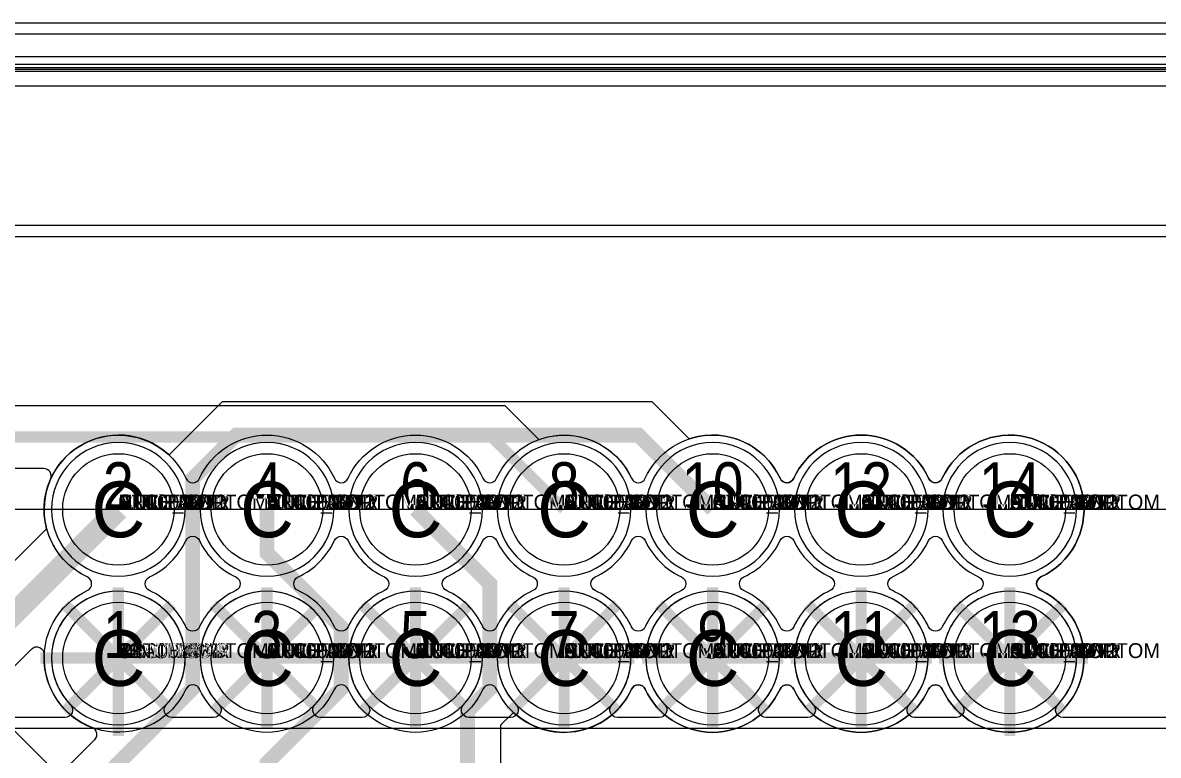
# Model space of a CAD drawing. Extents: x 0 to 323, y 0 to 320.
# Drawn here: x 93.51 to 108.8, y 108.34 to 118.2 of the extents above; entities that cross this region are included whole.
import ezdxf
from ezdxf.enums import TextEntityAlignment as Align

# ---------------------------------------------------------------- set-up
doc = ezdxf.new("R2010")
doc.units = 0
doc.header["$MEASUREMENT"] = 0
doc.layers.get('0').update_dxf_attribs({"linetype": 'CONTINUOUS'})
for name, color, linetype in [('BOARD_GEOMETRY_OUTLINE', 1, 'CONTINUOUS'), ('CDN_FIGURES', 7, 'CONTINUOUS'), ('ETCH_BOTTOM', 7, 'CONTINUOUS'), ('ETCH_GND', 3, 'CONTINUOUS'), ('ETCH_INT1', 4, 'CONTINUOUS'), ('ETCH_INT2', 5, 'CONTINUOUS'), ('ETCH_PWR', 6, 'CONTINUOUS'), ('ETCH_TOP', 2, 'CONTINUOUS'), ('MANUFACTURING_NCLEGEND-1-6', 8, 'CONTINUOUS'), ('PACKAGE_GEOMETRY_ASSEMBLY_TOP', 11, 'CONTINUOUS'), ('PACKAGE_GEOMETRY_PIN_NUMBER', 9, 'CONTINUOUS')]:
    doc.layers.add(name, color=color, linetype=linetype)

# ---------------------------------------------------------------- blocks, each defined once
blk = doc.blocks.new('PAD_INFO')
for tag in ['SHAPE_TYPE', 'PAD_HEIGHT', 'PAD_LAYER', 'PAD_TYPE', 'PAD_WIDTH']:
    blk.add_attdef(tag, (0, 0), '', height=0.2)
at = {"flags": 2}
blk.add_attdef('CDN_TYPE', (0, 0), '', height=0.2, dxfattribs=at)
blk = doc.blocks.new('DRILL_INFO')
at = {"flags": 2}
blk.add_attdef('CDN_TYPE', (0, 0), '', height=0.2, dxfattribs=at)
for tag in ['FSHAPE', 'FCHAR', 'DRILL_HEIGHT', 'DIAMETER', 'PLATED', 'DRILL_WIDTH']:
    blk.add_attdef(tag, (0, 0), '', height=0.2)
blk = doc.blocks.new('CR1500X0900TH')
at = {"layer": 'ETCH_BOTTOM'}
blk.add_circle((0, 0), 0.75, dxfattribs=at)
at = {"layer": 'ETCH_GND'}
blk.add_circle((0, 0), 0.75, dxfattribs=at)
at = {"layer": 'ETCH_INT1'}
blk.add_circle((0, 0), 0.75, dxfattribs=at)
at = {"layer": 'ETCH_INT2'}
blk.add_circle((0, 0), 0.75, dxfattribs=at)
at = {"layer": 'ETCH_PWR'}
blk.add_circle((0, 0), 0.75, dxfattribs=at)
at = {"layer": 'ETCH_TOP'}
blk.add_circle((0, 0), 0.75, dxfattribs=at)
ref = blk.add_blockref('PAD_INFO', (0, 0))
ref.add_attrib('PAD_LAYER', 'ETCH_TOP', (0, 0), dxfattribs={"height": 0.2})
ref.add_attrib('SHAPE_TYPE', 'NULL', (0, 0), dxfattribs={"height": 0.2})
ref.add_attrib('PAD_TYPE', 'ANTIPAD', (0, 0), dxfattribs={"height": 0.2})
ref.add_attrib('PAD_WIDTH', '0.000000', (0, 0), dxfattribs={"height": 0.2})
ref.add_attrib('PAD_HEIGHT', '0.000000', (0, 0), dxfattribs={"height": 0.2})
ref = blk.add_blockref('PAD_INFO', (0, 0))
ref.add_attrib('PAD_LAYER', 'ETCH_GND', (0, 0), dxfattribs={"height": 0.2})
ref.add_attrib('SHAPE_TYPE', 'NULL', (0, 0), dxfattribs={"height": 0.2})
ref.add_attrib('PAD_TYPE', 'ANTIPAD', (0, 0), dxfattribs={"height": 0.2})
ref.add_attrib('PAD_WIDTH', '0.000000', (0, 0), dxfattribs={"height": 0.2})
ref.add_attrib('PAD_HEIGHT', '0.000000', (0, 0), dxfattribs={"height": 0.2})
ref = blk.add_blockref('PAD_INFO', (0, 0))
ref.add_attrib('PAD_LAYER', 'ETCH_INT1', (0, 0), dxfattribs={"height": 0.2})
ref.add_attrib('SHAPE_TYPE', 'NULL', (0, 0), dxfattribs={"height": 0.2})
ref.add_attrib('PAD_TYPE', 'ANTIPAD', (0, 0), dxfattribs={"height": 0.2})
ref.add_attrib('PAD_WIDTH', '0.000000', (0, 0), dxfattribs={"height": 0.2})
ref.add_attrib('PAD_HEIGHT', '0.000000', (0, 0), dxfattribs={"height": 0.2})
ref = blk.add_blockref('PAD_INFO', (0, 0))
ref.add_attrib('PAD_LAYER', 'ETCH_INT2', (0, 0), dxfattribs={"height": 0.2})
ref.add_attrib('SHAPE_TYPE', 'NULL', (0, 0), dxfattribs={"height": 0.2})
ref.add_attrib('PAD_TYPE', 'ANTIPAD', (0, 0), dxfattribs={"height": 0.2})
ref.add_attrib('PAD_WIDTH', '0.000000', (0, 0), dxfattribs={"height": 0.2})
ref.add_attrib('PAD_HEIGHT', '0.000000', (0, 0), dxfattribs={"height": 0.2})
ref = blk.add_blockref('PAD_INFO', (0, 0))
ref.add_attrib('PAD_LAYER', 'ETCH_PWR', (0, 0), dxfattribs={"height": 0.2})
ref.add_attrib('SHAPE_TYPE', 'NULL', (0, 0), dxfattribs={"height": 0.2})
ref.add_attrib('PAD_TYPE', 'ANTIPAD', (0, 0), dxfattribs={"height": 0.2})
ref.add_attrib('PAD_WIDTH', '0.000000', (0, 0), dxfattribs={"height": 0.2})
ref.add_attrib('PAD_HEIGHT', '0.000000', (0, 0), dxfattribs={"height": 0.2})
ref = blk.add_blockref('PAD_INFO', (0, 0))
ref.add_attrib('PAD_LAYER', 'ETCH_BOTTOM', (0, 0), dxfattribs={"height": 0.2})
ref.add_attrib('SHAPE_TYPE', 'NULL', (0, 0), dxfattribs={"height": 0.2})
ref.add_attrib('PAD_TYPE', 'ANTIPAD', (0, 0), dxfattribs={"height": 0.2})
ref.add_attrib('PAD_WIDTH', '0.000000', (0, 0), dxfattribs={"height": 0.2})
ref.add_attrib('PAD_HEIGHT', '0.000000', (0, 0), dxfattribs={"height": 0.2})
ref = blk.add_blockref('PAD_INFO', (0, 0))
ref.add_attrib('PAD_LAYER', 'ETCH_TOP', (0, 0), dxfattribs={"height": 0.2})
ref.add_attrib('SHAPE_TYPE', 'NULL', (0, 0), dxfattribs={"height": 0.2})
ref.add_attrib('PAD_TYPE', 'THERMAL', (0, 0), dxfattribs={"height": 0.2})
ref.add_attrib('PAD_WIDTH', '0.000000', (0, 0), dxfattribs={"height": 0.2})
ref.add_attrib('PAD_HEIGHT', '0.000000', (0, 0), dxfattribs={"height": 0.2})
ref = blk.add_blockref('PAD_INFO', (0, 0))
ref.add_attrib('PAD_LAYER', 'ETCH_GND', (0, 0), dxfattribs={"height": 0.2})
ref.add_attrib('SHAPE_TYPE', 'NULL', (0, 0), dxfattribs={"height": 0.2})
ref.add_attrib('PAD_TYPE', 'THERMAL', (0, 0), dxfattribs={"height": 0.2})
ref.add_attrib('PAD_WIDTH', '0.000000', (0, 0), dxfattribs={"height": 0.2})
ref.add_attrib('PAD_HEIGHT', '0.000000', (0, 0), dxfattribs={"height": 0.2})
ref = blk.add_blockref('PAD_INFO', (0, 0))
ref.add_attrib('PAD_LAYER', 'ETCH_INT1', (0, 0), dxfattribs={"height": 0.2})
ref.add_attrib('SHAPE_TYPE', 'NULL', (0, 0), dxfattribs={"height": 0.2})
ref.add_attrib('PAD_TYPE', 'THERMAL', (0, 0), dxfattribs={"height": 0.2})
ref.add_attrib('PAD_WIDTH', '0.000000', (0, 0), dxfattribs={"height": 0.2})
ref.add_attrib('PAD_HEIGHT', '0.000000', (0, 0), dxfattribs={"height": 0.2})
ref = blk.add_blockref('PAD_INFO', (0, 0))
ref.add_attrib('PAD_LAYER', 'ETCH_INT2', (0, 0), dxfattribs={"height": 0.2})
ref.add_attrib('SHAPE_TYPE', 'NULL', (0, 0), dxfattribs={"height": 0.2})
ref.add_attrib('PAD_TYPE', 'THERMAL', (0, 0), dxfattribs={"height": 0.2})
ref.add_attrib('PAD_WIDTH', '0.000000', (0, 0), dxfattribs={"height": 0.2})
ref.add_attrib('PAD_HEIGHT', '0.000000', (0, 0), dxfattribs={"height": 0.2})
ref = blk.add_blockref('PAD_INFO', (0, 0))
ref.add_attrib('PAD_LAYER', 'ETCH_PWR', (0, 0), dxfattribs={"height": 0.2})
ref.add_attrib('SHAPE_TYPE', 'NULL', (0, 0), dxfattribs={"height": 0.2})
ref.add_attrib('PAD_TYPE', 'THERMAL', (0, 0), dxfattribs={"height": 0.2})
ref.add_attrib('PAD_WIDTH', '0.000000', (0, 0), dxfattribs={"height": 0.2})
ref.add_attrib('PAD_HEIGHT', '0.000000', (0, 0), dxfattribs={"height": 0.2})
ref = blk.add_blockref('PAD_INFO', (0, 0))
ref.add_attrib('PAD_LAYER', 'ETCH_BOTTOM', (0, 0), dxfattribs={"height": 0.2})
ref.add_attrib('SHAPE_TYPE', 'NULL', (0, 0), dxfattribs={"height": 0.2})
ref.add_attrib('PAD_TYPE', 'THERMAL', (0, 0), dxfattribs={"height": 0.2})
ref.add_attrib('PAD_WIDTH', '0.000000', (0, 0), dxfattribs={"height": 0.2})
ref.add_attrib('PAD_HEIGHT', '0.000000', (0, 0), dxfattribs={"height": 0.2})
ref = blk.add_blockref('DRILL_INFO', (0, 0))
ref.add_attrib('DIAMETER', '0.900000', (0, 0), dxfattribs={"height": 0.2})
ref.add_attrib('PLATED', 'PLATED', (0, 0), dxfattribs={"height": 0.2})
ref.add_attrib('FSHAPE', 'CIRCLE', (0, 0), dxfattribs={"height": 0.2})
ref.add_attrib('FCHAR', 'C', (0, 0), dxfattribs={"height": 0.2})
ref.add_attrib('DRILL_WIDTH', '1.500000', (0, 0), dxfattribs={"height": 0.2})
ref.add_attrib('DRILL_HEIGHT', '1.500000', (0, 0), dxfattribs={"height": 0.2})
ref = blk.add_blockref('PAD_INFO', (0, 0))
ref.add_attrib('PAD_LAYER', 'ETCH_TOP', (0, 0), dxfattribs={"height": 0.2})
ref.add_attrib('SHAPE_TYPE', 'CIRCLE', (0, 0), dxfattribs={"height": 0.2})
ref.add_attrib('PAD_TYPE', 'REGULAR', (0, 0), dxfattribs={"height": 0.2})
ref.add_attrib('PAD_WIDTH', '1.500000', (0, 0), dxfattribs={"height": 0.2})
ref.add_attrib('PAD_HEIGHT', '1.500000', (0, 0), dxfattribs={"height": 0.2})
ref = blk.add_blockref('PAD_INFO', (0, 0))
ref.add_attrib('PAD_LAYER', 'ETCH_GND', (0, 0), dxfattribs={"height": 0.2})
ref.add_attrib('SHAPE_TYPE', 'CIRCLE', (0, 0), dxfattribs={"height": 0.2})
ref.add_attrib('PAD_TYPE', 'REGULAR', (0, 0), dxfattribs={"height": 0.2})
ref.add_attrib('PAD_WIDTH', '1.500000', (0, 0), dxfattribs={"height": 0.2})
ref.add_attrib('PAD_HEIGHT', '1.500000', (0, 0), dxfattribs={"height": 0.2})
ref = blk.add_blockref('PAD_INFO', (0, 0))
ref.add_attrib('PAD_LAYER', 'ETCH_INT1', (0, 0), dxfattribs={"height": 0.2})
ref.add_attrib('SHAPE_TYPE', 'CIRCLE', (0, 0), dxfattribs={"height": 0.2})
ref.add_attrib('PAD_TYPE', 'REGULAR', (0, 0), dxfattribs={"height": 0.2})
ref.add_attrib('PAD_WIDTH', '1.500000', (0, 0), dxfattribs={"height": 0.2})
ref.add_attrib('PAD_HEIGHT', '1.500000', (0, 0), dxfattribs={"height": 0.2})
ref = blk.add_blockref('PAD_INFO', (0, 0))
ref.add_attrib('PAD_LAYER', 'ETCH_INT2', (0, 0), dxfattribs={"height": 0.2})
ref.add_attrib('SHAPE_TYPE', 'CIRCLE', (0, 0), dxfattribs={"height": 0.2})
ref.add_attrib('PAD_TYPE', 'REGULAR', (0, 0), dxfattribs={"height": 0.2})
ref.add_attrib('PAD_WIDTH', '1.500000', (0, 0), dxfattribs={"height": 0.2})
ref.add_attrib('PAD_HEIGHT', '1.500000', (0, 0), dxfattribs={"height": 0.2})
ref = blk.add_blockref('PAD_INFO', (0, 0))
ref.add_attrib('PAD_LAYER', 'ETCH_PWR', (0, 0), dxfattribs={"height": 0.2})
ref.add_attrib('SHAPE_TYPE', 'CIRCLE', (0, 0), dxfattribs={"height": 0.2})
ref.add_attrib('PAD_TYPE', 'REGULAR', (0, 0), dxfattribs={"height": 0.2})
ref.add_attrib('PAD_WIDTH', '1.500000', (0, 0), dxfattribs={"height": 0.2})
ref.add_attrib('PAD_HEIGHT', '1.500000', (0, 0), dxfattribs={"height": 0.2})
ref = blk.add_blockref('PAD_INFO', (0, 0))
ref.add_attrib('PAD_LAYER', 'ETCH_BOTTOM', (0, 0), dxfattribs={"height": 0.2})
ref.add_attrib('SHAPE_TYPE', 'CIRCLE', (0, 0), dxfattribs={"height": 0.2})
ref.add_attrib('PAD_TYPE', 'REGULAR', (0, 0), dxfattribs={"height": 0.2})
ref.add_attrib('PAD_WIDTH', '1.500000', (0, 0), dxfattribs={"height": 0.2})
ref.add_attrib('PAD_HEIGHT', '1.500000', (0, 0), dxfattribs={"height": 0.2})
for tag in ['CDN_TYPE', 'PIN']:
    blk.add_attdef(tag, (0, 0), '', height=0.2)
at = {"flags": 2}
for tag in ['PSTKNAME', 'BBV']:
    blk.add_attdef(tag, (0, 0), '', height=0.2, dxfattribs=at)
blk = doc.blocks.new('F296')
at = {"layer": 'PACKAGE_GEOMETRY_ASSEMBLY_TOP'}
blk.add_lwpolyline([(-2.325, 2), (-2.325, 8.4), (14.325, 8.4), (14.325, 2)], close=True, dxfattribs=at)
at = {"layer": 'ETCH_TOP'}
ref = blk.add_blockref('CR1500X0900TH', (0, 2), dxfattribs=at)
ref.add_attrib('CDN_TYPE', 'PIN', (0, 0), dxfattribs={"height": 0.2})
ref.add_attrib('PIN', '2', (0, 0), dxfattribs={"height": 0.2})
ref = blk.add_blockref('CR1500X0900TH', (2, 2), dxfattribs=at)
ref.add_attrib('CDN_TYPE', 'PIN', (0, 0), dxfattribs={"height": 0.2})
ref.add_attrib('PIN', '4', (0, 0), dxfattribs={"height": 0.2})
ref = blk.add_blockref('CR1500X0900TH', (6, 2), dxfattribs=at)
ref.add_attrib('CDN_TYPE', 'PIN', (0, 0), dxfattribs={"height": 0.2})
ref.add_attrib('PIN', '8', (0, 0), dxfattribs={"height": 0.2})
ref = blk.add_blockref('CR1500X0900TH', (4, 2), dxfattribs=at)
ref.add_attrib('CDN_TYPE', 'PIN', (0, 0), dxfattribs={"height": 0.2})
ref.add_attrib('PIN', '6', (0, 0), dxfattribs={"height": 0.2})
ref = blk.add_blockref('CR1500X0900TH', (12, 2), dxfattribs=at)
ref.add_attrib('CDN_TYPE', 'PIN', (0, 0), dxfattribs={"height": 0.2})
ref.add_attrib('PIN', '14', (0, 0), dxfattribs={"height": 0.2})
ref = blk.add_blockref('CR1500X0900TH', (10, 2), dxfattribs=at)
ref.add_attrib('CDN_TYPE', 'PIN', (0, 0), dxfattribs={"height": 0.2})
ref.add_attrib('PIN', '12', (0, 0), dxfattribs={"height": 0.2})
ref = blk.add_blockref('CR1500X0900TH', (8, 2), dxfattribs=at)
ref.add_attrib('CDN_TYPE', 'PIN', (0, 0), dxfattribs={"height": 0.2})
ref.add_attrib('PIN', '10', (0, 0), dxfattribs={"height": 0.2})
ref = blk.add_blockref('CR1500X0900TH', (0, 0), dxfattribs=at)
ref.add_attrib('CDN_TYPE', 'PIN', (0, 0), dxfattribs={"height": 0.2})
ref.add_attrib('PIN', '1', (0, 0), dxfattribs={"height": 0.2})
ref = blk.add_blockref('CR1500X0900TH', (2, 0), dxfattribs=at)
ref.add_attrib('CDN_TYPE', 'PIN', (0, 0), dxfattribs={"height": 0.2})
ref.add_attrib('PIN', '3', (0, 0), dxfattribs={"height": 0.2})
ref = blk.add_blockref('CR1500X0900TH', (4, 0), dxfattribs=at)
ref.add_attrib('CDN_TYPE', 'PIN', (0, 0), dxfattribs={"height": 0.2})
ref.add_attrib('PIN', '5', (0, 0), dxfattribs={"height": 0.2})
ref = blk.add_blockref('CR1500X0900TH', (8, 0), dxfattribs=at)
ref.add_attrib('CDN_TYPE', 'PIN', (0, 0), dxfattribs={"height": 0.2})
ref.add_attrib('PIN', '9', (0, 0), dxfattribs={"height": 0.2})
ref = blk.add_blockref('CR1500X0900TH', (6, 0), dxfattribs=at)
ref.add_attrib('CDN_TYPE', 'PIN', (0, 0), dxfattribs={"height": 0.2})
ref.add_attrib('PIN', '7', (0, 0), dxfattribs={"height": 0.2})
ref = blk.add_blockref('CR1500X0900TH', (12, 0), dxfattribs=at)
ref.add_attrib('CDN_TYPE', 'PIN', (0, 0), dxfattribs={"height": 0.2})
ref.add_attrib('PIN', '13', (0, 0), dxfattribs={"height": 0.2})
ref = blk.add_blockref('CR1500X0900TH', (10, 0), dxfattribs=at)
ref.add_attrib('CDN_TYPE', 'PIN', (0, 0), dxfattribs={"height": 0.2})
ref.add_attrib('PIN', '11', (0, 0), dxfattribs={"height": 0.2})
at = {"flags": 2}
for tag in ['SYMBOL_TYPE', 'CDN_TYPE', 'REFDES']:
    blk.add_attdef(tag, (0, 0), '', height=0.2, dxfattribs=at)
blk = doc.blocks.new('FIGURE_CIRCLE')
at = {"layer": 'CDN_FIGURES'}
blk.add_circle((0, 0), 0.5, dxfattribs=at)

msp = doc.modelspace()

# ---------------------------------------------------------------- linework, layer by layer
at = {"layer": 'BOARD_GEOMETRY_OUTLINE'}
msp.add_lwpolyline([(0, 116.6), (0, 118.2), (190.2, 118.2), (190.2, 0), (0, 0), (0, 118.2)], dxfattribs=at)
at = {"layer": 'ETCH_BOTTOM'}
msp.add_lwpolyline([(0.135, 0.375), (0.135, 117.746), (189.669, 117.746), (189.669, 0.375)], close=True, dxfattribs=at)
for points, format in [([(59.366, 111.77), (90.294, 111.77), (107.602, 94.463, 0.668179), (107.775, 94.534), (107.775, 100.747), (112.545, 105.517), (112.489, 105.6, -3.777381), (112.845, 106.074, 0.714948), (113.018, 105.99), (115.578, 108.55, 0.542996), (115.542, 108.716, -0.663408), (115.481, 110.558, 0.639881), (115.481, 110.742, -1.433756), (116.808, 112.069, 0.639881), (116.992, 112.069, -0.63966), (118.808, 112.069, 0.639881), (118.992, 112.069, -0.63966), (120.808, 112.069, 0.639881), (120.992, 112.069, -0.63966), (122.808, 112.069, 0.639881), (122.992, 112.069, -0.63966), (124.808, 112.069, 0.639881), (124.992, 112.069, -0.63966), (126.808, 112.069, 0.639881)], "xyb"), ([(93.749, 109.65, 0.15, 0.15, 0), (94.8, 109.65, 0.15, 0.15, 0)], "xyseb"), ([(94.8, 108.599, 0.15, 0.15, 0), (94.8, 109.65, 0.15, 0.15, 0)], "xyseb"), ([(106.8, 109.65, 0.15, 0.15, 0), (107.851, 109.65, 0.15, 0.15, 0)], "xyseb"), ([(106.8, 108.599, 0.15, 0.15, 0), (106.8, 109.65, 0.15, 0.15, 0)], "xyseb")]:
    msp.add_lwpolyline(points, format=format, dxfattribs=at)
msp.add_lwpolyline([(95.708, 109.231, -1.433756), (94.381, 110.558, 0.639881), (94.381, 110.742, -1.433756), (95.708, 112.069, 0.639881), (95.892, 112.069, -0.63966), (97.708, 112.069, 0.639881), (97.892, 112.069, -0.63966), (99.708, 112.069, 0.639881), (99.892, 112.069, -0.63966), (101.708, 112.069, 0.639881), (101.892, 112.069, -0.63966), (103.708, 112.069, 0.639881), (103.892, 112.069, -0.63966), (105.708, 112.069, 0.639881), (105.892, 112.069, -1.433756), (107.219, 110.742, 0.639881), (107.219, 110.558, -1.433756), (105.892, 109.231, 0.639881), (105.708, 109.231, -0.63966), (103.892, 109.231, 0.639881), (103.708, 109.231, -0.63966), (101.892, 109.231, 0.639881), (101.708, 109.231, -0.63966), (99.892, 109.231, 0.639881), (99.708, 109.231, -0.63966), (97.892, 109.231, 0.639881), (97.708, 109.231, -0.63966), (95.892, 109.231, 0.639881), (95.708, 109.231)], format="xyb", close=True, dxfattribs=at)
at = {"layer": 'ETCH_GND'}
msp.add_lwpolyline([(189.5, 0.35), (0.1, 0.35), (0.1, 117.55), (189.5, 117.55)], close=True, dxfattribs=at)
for points in [[(95.7, 111.65, 1), (93.9, 111.65, 1)], [(97.7, 111.65, 1), (95.9, 111.65, 1)], [(99.7, 111.65, 1), (97.9, 111.65, 1)], [(101.7, 111.65, 1), (99.9, 111.65, 1)], [(103.7, 111.65, 1), (101.9, 111.65, 1)], [(105.7, 111.65, 1), (103.9, 111.65, 1)], [(107.7, 111.65, 1), (105.9, 111.65, 1)], [(95.7, 109.65, 1), (93.9, 109.65, 1)], [(97.7, 109.65, 1), (95.9, 109.65, 1)], [(99.7, 109.65, 1), (97.9, 109.65, 1)], [(101.7, 109.65, 1), (99.9, 109.65, 1)], [(103.7, 109.65, 1), (101.9, 109.65, 1)], [(105.7, 109.65, 1), (103.9, 109.65, 1)], [(107.7, 109.65, 1), (105.9, 109.65, 1)]]:
    msp.add_lwpolyline(points, format="xyb", close=True, dxfattribs=at)
for points in [[(94.8, 109.65, 0.15, 0.15, 0), (94.8, 110.601, 0.15, 0.15, 0)], [(96.8, 109.65, 0.15, 0.15, 0), (96.8, 110.601, 0.15, 0.15, 0)], [(98.8, 109.65, 0.15, 0.15, 0), (98.8, 110.601, 0.15, 0.15, 0)], [(100.8, 109.65, 0.15, 0.15, 0), (100.8, 110.601, 0.15, 0.15, 0)], [(102.8, 109.65, 0.15, 0.15, 0), (102.8, 110.601, 0.15, 0.15, 0)], [(104.8, 109.65, 0.15, 0.15, 0), (104.8, 110.601, 0.15, 0.15, 0)], [(106.8, 109.65, 0.15, 0.15, 0), (106.8, 110.601, 0.15, 0.15, 0)], [(94.077, 110.373, 0.15, 0.15, 0), (94.8, 109.65, 0.15, 0.15, 0)], [(94.8, 109.65, 0.15, 0.15, 0), (95.523, 110.373, 0.15, 0.15, 0)], [(96.077, 110.373, 0.15, 0.15, 0), (96.8, 109.65, 0.15, 0.15, 0)], [(96.8, 109.65, 0.15, 0.15, 0), (97.523, 110.373, 0.15, 0.15, 0)], [(98.077, 110.373, 0.15, 0.15, 0), (98.8, 109.65, 0.15, 0.15, 0)], [(98.8, 109.65, 0.15, 0.15, 0), (99.523, 110.373, 0.15, 0.15, 0)], [(100.077, 110.373, 0.15, 0.15, 0), (100.8, 109.65, 0.15, 0.15, 0)], [(100.8, 109.65, 0.15, 0.15, 0), (101.523, 110.373, 0.15, 0.15, 0)], [(102.077, 110.373, 0.15, 0.15, 0), (102.8, 109.65, 0.15, 0.15, 0)], [(102.8, 109.65, 0.15, 0.15, 0), (103.523, 110.373, 0.15, 0.15, 0)], [(104.077, 110.373, 0.15, 0.15, 0), (104.8, 109.65, 0.15, 0.15, 0)], [(104.8, 109.65, 0.15, 0.15, 0), (105.523, 110.373, 0.15, 0.15, 0)], [(106.077, 110.373, 0.15, 0.15, 0), (106.8, 109.65, 0.15, 0.15, 0)], [(106.8, 109.65, 0.15, 0.15, 0), (107.523, 110.373, 0.15, 0.15, 0)], [(93.849, 109.65, 0.15, 0.15, 0), (94.8, 109.65, 0.15, 0.15, 0)], [(94.077, 108.927, 0.15, 0.15, 0), (94.8, 109.65, 0.15, 0.15, 0)], [(94.8, 109.65, 0.15, 0.15, 0), (95.523, 108.927, 0.15, 0.15, 0)], [(94.8, 109.65, 0.15, 0.15, 0), (95.751, 109.65, 0.15, 0.15, 0)], [(94.8, 108.699, 0.15, 0.15, 0), (94.8, 109.65, 0.15, 0.15, 0)], [(95.849, 109.65, 0.15, 0.15, 0), (96.8, 109.65, 0.15, 0.15, 0)], [(96.077, 108.927, 0.15, 0.15, 0), (96.8, 109.65, 0.15, 0.15, 0)], [(96.8, 109.65, 0.15, 0.15, 0), (97.523, 108.927, 0.15, 0.15, 0)], [(96.8, 109.65, 0.15, 0.15, 0), (97.751, 109.65, 0.15, 0.15, 0)], [(96.8, 108.699, 0.15, 0.15, 0), (96.8, 109.65, 0.15, 0.15, 0)], [(97.849, 109.65, 0.15, 0.15, 0), (98.8, 109.65, 0.15, 0.15, 0)], [(98.077, 108.927, 0.15, 0.15, 0), (98.8, 109.65, 0.15, 0.15, 0)], [(98.8, 109.65, 0.15, 0.15, 0), (99.523, 108.927, 0.15, 0.15, 0)], [(98.8, 109.65, 0.15, 0.15, 0), (99.751, 109.65, 0.15, 0.15, 0)], [(98.8, 108.699, 0.15, 0.15, 0), (98.8, 109.65, 0.15, 0.15, 0)], [(99.849, 109.65, 0.15, 0.15, 0), (100.8, 109.65, 0.15, 0.15, 0)], [(100.077, 108.927, 0.15, 0.15, 0), (100.8, 109.65, 0.15, 0.15, 0)], [(100.8, 109.65, 0.15, 0.15, 0), (101.523, 108.927, 0.15, 0.15, 0)], [(100.8, 109.65, 0.15, 0.15, 0), (101.751, 109.65, 0.15, 0.15, 0)], [(100.8, 108.699, 0.15, 0.15, 0), (100.8, 109.65, 0.15, 0.15, 0)], [(101.849, 109.65, 0.15, 0.15, 0), (102.8, 109.65, 0.15, 0.15, 0)], [(102.077, 108.927, 0.15, 0.15, 0), (102.8, 109.65, 0.15, 0.15, 0)], [(102.8, 109.65, 0.15, 0.15, 0), (103.523, 108.927, 0.15, 0.15, 0)], [(102.8, 109.65, 0.15, 0.15, 0), (103.751, 109.65, 0.15, 0.15, 0)], [(102.8, 108.699, 0.15, 0.15, 0), (102.8, 109.65, 0.15, 0.15, 0)], [(103.849, 109.65, 0.15, 0.15, 0), (104.8, 109.65, 0.15, 0.15, 0)], [(104.077, 108.927, 0.15, 0.15, 0), (104.8, 109.65, 0.15, 0.15, 0)], [(104.8, 109.65, 0.15, 0.15, 0), (105.523, 108.927, 0.15, 0.15, 0)], [(104.8, 109.65, 0.15, 0.15, 0), (105.751, 109.65, 0.15, 0.15, 0)], [(104.8, 108.699, 0.15, 0.15, 0), (104.8, 109.65, 0.15, 0.15, 0)], [(105.849, 109.65, 0.15, 0.15, 0), (106.8, 109.65, 0.15, 0.15, 0)], [(106.077, 108.927, 0.15, 0.15, 0), (106.8, 109.65, 0.15, 0.15, 0)], [(106.8, 109.65, 0.15, 0.15, 0), (107.523, 108.927, 0.15, 0.15, 0)], [(106.8, 109.65, 0.15, 0.15, 0), (107.751, 109.65, 0.15, 0.15, 0)], [(106.8, 108.699, 0.15, 0.15, 0), (106.8, 109.65, 0.15, 0.15, 0)]]:
    msp.add_lwpolyline(points, format="xyseb", dxfattribs=at)
at = {"layer": 'ETCH_INT1'}
msp.add_lwpolyline([(189.747, 0.331), (0.416, 0.331), (0.416, 117.577), (189.747, 117.577)], close=True, dxfattribs=at)
for points in [[(55.655, 115.475), (168.313, 115.475)], [(55.747, 115.325), (168.375, 115.325)]]:
    msp.add_lwpolyline(points, dxfattribs=at)
for points in [[(95.7, 111.65, 1), (93.9, 111.65, 1)], [(97.7, 111.65, 1), (95.9, 111.65, 1)], [(99.7, 111.65, 1), (97.9, 111.65, 1)], [(101.7, 111.65, 1), (99.9, 111.65, 1)], [(103.7, 111.65, 1), (101.9, 111.65, 1)], [(105.7, 111.65, 1), (103.9, 111.65, 1)], [(107.7, 111.65, 1), (105.9, 111.65, 1)]]:
    msp.add_lwpolyline(points, format="xyb", close=True, dxfattribs=at)
for points in [[(115.182, 108.85), (107.518, 108.85, -0.663395), (107.445, 109.022, 2.369081), (106.155, 109.022, -0.663395), (106.082, 108.85), (105.518, 108.85, -0.663395), (105.445, 109.022, 2.369081), (104.155, 109.022, -0.663395), (104.082, 108.85), (103.518, 108.85, -0.663395), (103.445, 109.022, 2.369081), (102.155, 109.022, -0.663395), (102.082, 108.85), (101.518, 108.85, -0.663395), (101.445, 109.022, 2.369081), (100.155, 109.022, -0.663395), (100.082, 108.85), (99.518, 108.85, -0.663395), (99.445, 109.022, 2.369081), (98.155, 109.022, -0.663395), (98.082, 108.85), (97.518, 108.85, -0.663395), (97.445, 109.022, 2.369081), (96.155, 109.022, -0.663395), (96.082, 108.85), (95.518, 108.85, -0.663395), (95.445, 109.022, 2.369081), (94.155, 109.022, -0.663395), (94.082, 108.85), (53.75, 108.85)], [(166.6, 108.7), (65.923, 108.7, 0.757335)]]:
    msp.add_lwpolyline(points, format="xyb", dxfattribs=at)
at = {"layer": 'ETCH_INT2'}
msp.add_lwpolyline([(189.88, 0.665), (0.485, 0.665), (0.485, 117.596), (189.88, 117.596)], close=True, dxfattribs=at)
for points, format in [([(92.649, 113.05), (100.001, 113.05), (100.46, 112.591), (100.49, 112.601, -0.380299), (101.708, 112.069, 0.639881), (101.892, 112.069, -0.63966), (103.708, 112.069, 0.639881), (103.892, 112.069, -0.63966), (105.708, 112.069, 0.639881), (105.892, 112.069, -1.433756), (107.219, 110.742, 0.639881), (107.219, 110.558, -1.433756), (105.892, 109.231, 0.639881), (105.708, 109.231, -0.63966), (103.892, 109.231, 0.639881), (103.708, 109.231, -0.63966), (101.892, 109.231, 0.639881), (101.708, 109.231, -0.63966), (99.892, 109.231, 0.639881), (99.708, 109.231, -0.63966), (97.892, 109.231, 0.639881), (97.708, 109.231, -0.63966), (95.892, 109.231, 0.639881), (95.708, 109.231, -1.433756), (94.381, 110.558, 0.639881), (94.381, 110.742, -0.410326), (93.887, 112.057, 0.542744), (93.794, 112.2), (93.001, 112.2)], "xyb"), ([(100.8, 111.65, 0.15, 0.15, 0), (99.825, 112.625, 0.15, 0.15, 0), (92.825, 112.625, 0.15, 0.15, 0), (91.775, 111.575, 0.15, 0.15, 0), (40.362, 111.575, 0.15, 0.15, 0), (40.087, 111.85, 0.15, 0.15, 0), (39.4, 111.85, 0.15, 0.15, 0)], "xyseb"), ([(93.749, 109.65, 0.15, 0.15, 0), (94.8, 109.65, 0.15, 0.15, 0)], "xyseb"), ([(94.8, 108.599, 0.15, 0.15, 0), (94.8, 109.65, 0.15, 0.15, 0)], "xyseb"), ([(106.8, 109.65, 0.15, 0.15, 0), (107.851, 109.65, 0.15, 0.15, 0)], "xyseb"), ([(106.8, 108.599, 0.15, 0.15, 0), (106.8, 109.65, 0.15, 0.15, 0)], "xyseb")]:
    msp.add_lwpolyline(points, format=format, dxfattribs=at)
for points in [[(95.892, 110.069, -0.639881), (95.708, 110.069, 0.178225), (95.219, 110.558, -0.639881), (95.219, 110.742, 0.178225), (95.708, 111.231, -0.639881), (95.892, 111.231, 0.178225), (96.381, 110.742, -0.639881), (96.381, 110.558, 0.178225), (95.892, 110.069)], [(97.892, 110.069, -0.639881), (97.708, 110.069, 0.178225), (97.219, 110.558, -0.639881), (97.219, 110.742, 0.178225), (97.708, 111.231, -0.639881), (97.892, 111.231, 0.178225), (98.381, 110.742, -0.639881), (98.381, 110.558, 0.178225), (97.892, 110.069)], [(99.892, 110.069, -0.639881), (99.708, 110.069, 0.178225), (99.219, 110.558, -0.639881), (99.219, 110.742, 0.178225), (99.708, 111.231, -0.639881), (99.892, 111.231, 0.178225), (100.381, 110.742, -0.639881), (100.381, 110.558, 0.178225), (99.892, 110.069)], [(101.892, 110.069, -0.639881), (101.708, 110.069, 0.178225), (101.219, 110.558, -0.639881), (101.219, 110.742, 0.178225), (101.708, 111.231, -0.639881), (101.892, 111.231, 0.178225), (102.381, 110.742, -0.639881), (102.381, 110.558, 0.178225), (101.892, 110.069)], [(103.892, 110.069, -0.639881), (103.708, 110.069, 0.178225), (103.219, 110.558, -0.639881), (103.219, 110.742, 0.178225), (103.708, 111.231, -0.639881), (103.892, 111.231, 0.178225), (104.381, 110.742, -0.639881), (104.381, 110.558, 0.178225), (103.892, 110.069)], [(105.892, 110.069, -0.639881), (105.708, 110.069, 0.178225), (105.219, 110.558, -0.639881), (105.219, 110.742, 0.178225), (105.708, 111.231, -0.639881), (105.892, 111.231, 0.178225), (106.381, 110.742, -0.639881), (106.381, 110.558, 0.178225), (105.892, 110.069)]]:
    msp.add_lwpolyline(points, format="xyb", close=True, dxfattribs=at)
at = {"layer": 'ETCH_PWR'}
msp.add_lwpolyline([(0.25, 117.35), (188.75, 117.35)], dxfattribs=at)
for points in [[(95.7, 111.65, 1), (93.9, 111.65, 1)], [(97.7, 111.65, 1), (95.9, 111.65, 1)], [(99.7, 111.65, 1), (97.9, 111.65, 1)], [(101.7, 111.65, 1), (99.9, 111.65, 1)], [(103.7, 111.65, 1), (101.9, 111.65, 1)], [(105.7, 111.65, 1), (103.9, 111.65, 1)], [(107.7, 111.65, 1), (105.9, 111.65, 1)], [(95.7, 109.65, 1), (93.9, 109.65, 1)], [(97.7, 109.65, 1), (95.9, 109.65, 1)], [(99.7, 109.65, 1), (97.9, 109.65, 1)], [(101.7, 109.65, 1), (99.9, 109.65, 1)], [(103.7, 109.65, 1), (101.9, 109.65, 1)], [(105.7, 109.65, 1), (103.9, 109.65, 1)], [(107.7, 109.65, 1), (105.9, 109.65, 1)]]:
    msp.add_lwpolyline(points, format="xyb", close=True, dxfattribs=at)
at = {"layer": 'ETCH_TOP'}
msp.add_lwpolyline([(84.096, 117.644), (130.599, 117.644)], dxfattribs=at)
for points, format in [([(99.95, 107.5), (99.95, 108.749), (100.118, 108.917), (100.153, 108.887, 0.495764), (101.708, 109.231, -0.639881), (101.892, 109.231, 0.63966), (103.708, 109.231, -0.639881), (103.892, 109.231, 0.63966), (105.708, 109.231, -0.639881), (105.892, 109.231, 1.433756), (107.219, 110.558, -0.639881), (107.219, 110.742, 1.433756), (105.892, 112.069, -0.639881), (105.708, 112.069, 0.63966), (103.892, 112.069, -0.639881), (103.708, 112.069, 0.372644), (102.515, 112.609), (102.486, 112.6), (101.986, 113.1), (96.199, 113.1), (95.482, 112.383), (95.447, 112.413, 0.724288), (93.827, 111.418), (93.834, 111.391), (91.893, 109.45)], "xyb"), ([(102.8, 111.65, 0.2, 0.2, 0), (101.8, 112.65, 0.2, 0.2, 0), (96.386, 112.65, 0.2, 0.2, 0), (95.8, 112.064, 0.2, 0.2, 0), (95.8, 109.236, 0.2, 0.2, 0), (94.05, 107.486, 0.2, 0.2, 0), (94.05, 106.25, 0.2, 0.2, 0)], "xyseb"), ([(90.05, 108.95, 0.3, 0.3, 0), (92.1, 108.95, 0.3, 0.3, 0), (94.8, 111.65, 0.3, 0.3, 0)], "xyseb"), ([(96.8, 106.35, 0.2, 0.2, 0), (96.8, 108.236, 0.2, 0.2, 0), (97.8, 109.236, 0.2, 0.2, 0), (97.8, 110.064, 0.2, 0.2, 0), (96.8, 111.064, 0.2, 0.2, 0), (96.8, 111.65, 0.2, 0.2, 0)], "xyseb"), ([(99.5, 106.35, 0.2, 0.2, 0), (99.5, 108.936, 0.2, 0.2, 0), (99.8, 109.236, 0.2, 0.2, 0), (99.8, 110.65, 0.2, 0.2, 0), (98.8, 111.65, 0.2, 0.2, 0)], "xyseb"), ([(92.307, 108.45), (93.628, 109.771, -0.684353), (93.801, 109.694, 0.322876), (94.442, 108.716, -0.54311), (94.478, 108.55), (93.6, 107.672), (93.6, 107.4), (92.65, 107.4)], "xyb"), ([(106.8, 109.65, 0.15, 0.15, 0), (107.851, 109.65, 0.15, 0.15, 0)], "xyseb"), ([(106.8, 108.599, 0.15, 0.15, 0), (106.8, 109.65, 0.15, 0.15, 0)], "xyseb")]:
    msp.add_lwpolyline(points, format=format, dxfattribs=at)

# ---------------------------------------------------------------- block references
msp.add_blockref('F296', (94.8, 109.65))
at = {"layer": 'MANUFACTURING_NCLEGEND-1-6', "xscale": 1.5, "yscale": 1.5}
for p in [(94.8, 111.65), (96.8, 111.65), (98.8, 111.65), (100.8, 111.65), (102.8, 111.65), (104.8, 111.65), (106.8, 111.65), (94.8, 109.65), (96.8, 109.65), (98.8, 109.65), (100.8, 109.65), (102.8, 109.65), (104.8, 109.65), (106.8, 109.65)]:
    msp.add_blockref('FIGURE_CIRCLE', p, dxfattribs=at)

# ---------------------------------------------------------------- texts
at = {"layer": 'MANUFACTURING_NCLEGEND-1-6'}
for p in [(94.8, 111.65), (96.8, 111.65), (98.8, 111.65), (100.8, 111.65), (102.8, 111.65), (104.8, 111.65), (106.8, 111.65), (94.8, 109.65), (96.8, 109.65), (98.8, 109.65), (100.8, 109.65), (102.8, 109.65), (104.8, 109.65), (106.8, 109.65)]:
    msp.add_text('C', height=0.75, dxfattribs=at).set_placement(p, align=Align.MIDDLE_CENTER)
at = {"layer": 'PACKAGE_GEOMETRY_PIN_NUMBER', "width": 0.87874}
for s, p in [('2', (94.8, 111.65)), ('4', (96.8, 111.65)), ('6', (98.8, 111.65)), ('8', (100.8, 111.65)), ('10', (102.8, 111.65)), ('12', (104.8, 111.65)), ('14', (106.8, 111.65)), ('1', (94.8, 109.65)), ('3', (96.8, 109.65)), ('5', (98.8, 109.65)), ('7', (100.8, 109.65)), ('9', (102.8, 109.65)), ('11', (104.8, 109.65)), ('13', (106.8, 109.65))]:
    msp.add_text(s, height=0.635, dxfattribs=at).set_placement(p, align=Align.CENTER)

doc.saveas('drawing.dxf')
